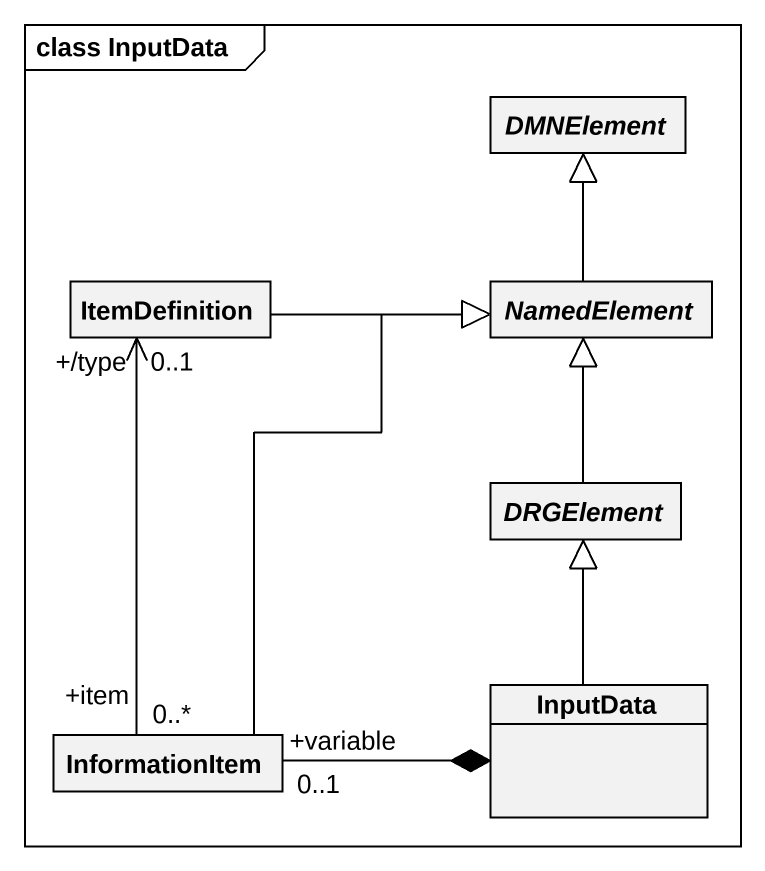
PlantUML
@startuml
mainframe class InputData
hide circle
hide empty members
abstract class DMNElement
class ItemDefinition
abstract class NamedElement
abstract class DRGElement
class InformationItem
class InputData
ItemDefinition -right-|> NamedElement
NamedElement -up-|> DMNElement
DRGElement -up-|> NamedElement
InformationItem "+item\n0..*" -up-> "+/type\n0..1" ItemDefinition
InformationItem -up-|> NamedElement
InputData -up-|> DRGElement
InputData *-left- "+variable\n0..1" InformationItem
@enduml
